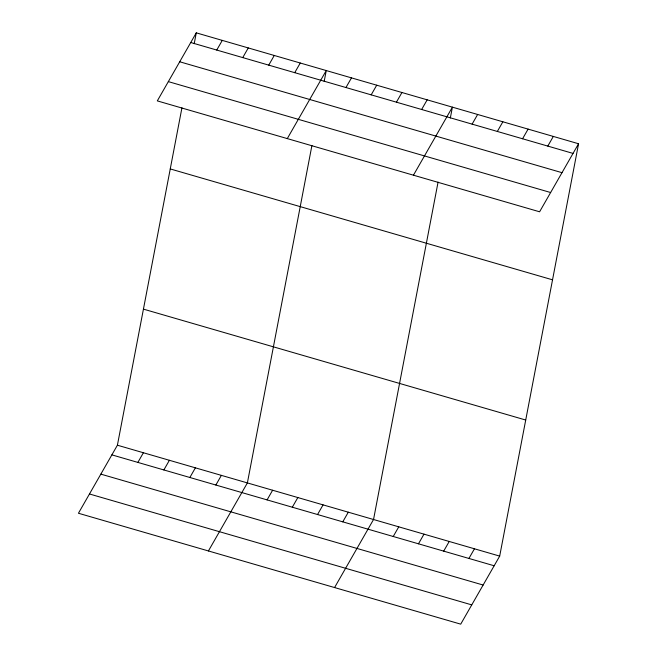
<?xml version="1.0" encoding="UTF-8"?>
<svg xmlns="http://www.w3.org/2000/svg" width="657" height="657" viewBox="0 0 657 657"><rect width="100%" height="100%" fill="white"/><g stroke="black" fill="none" stroke-linecap="round" stroke-linejoin="round"><path stroke-width="0.99" d="M578.562 143.752L539.594 211.792L157.31 100.891L196.279 32.85L578.562 143.752L499.69 556.109L460.721 624.15L78.438 513.248L117.406 445.208L181.948 107.789M194.209 43.699L196.279 32.85M311.919 145.501L247.385 482.911L208.417 550.96M324.18 81.402L326.258 70.554L287.29 138.602M438.071 182.096L373.537 519.506L334.569 587.555M450.332 117.997L452.41 107.148L413.442 175.197M216.744 50.047L222.28 40.389M242.737 57.594L248.272 47.936M268.738 65.133L274.265 55.475M294.73 72.672L300.265 63.015M345.952 87.537L351.487 77.879M137.871 462.405L143.398 452.747M371.189 94.854L376.716 85.196M163.864 469.952L169.399 460.286M396.417 102.172L401.944 92.514M189.857 477.491L195.392 467.833M421.646 109.489L427.181 99.831M215.857 485.03L221.384 475.372M472.112 124.132L477.639 114.474M267.079 499.895L272.614 490.237M497.341 131.449L502.868 121.791M292.308 507.212L297.843 497.554M522.57 138.767L528.105 129.109M317.545 514.53L323.072 504.872M547.798 146.092L553.334 136.426M342.773 521.847L348.3 512.189M393.231 536.49L398.766 526.832M418.468 543.807L423.995 534.149M443.697 551.124L449.224 541.467M468.926 558.45L474.461 548.784M190.752 42.508L573.027 153.41M179.714 61.774L561.998 172.676M168.348 81.624L550.632 192.526M170.253 168.931L552.537 279.825M143.431 309.127L525.715 420.028M117.406 445.208L499.69 556.109M111.871 454.866L494.154 565.767M100.841 474.132L483.125 585.034M89.475 493.982L471.751 604.883"/></g></svg>
